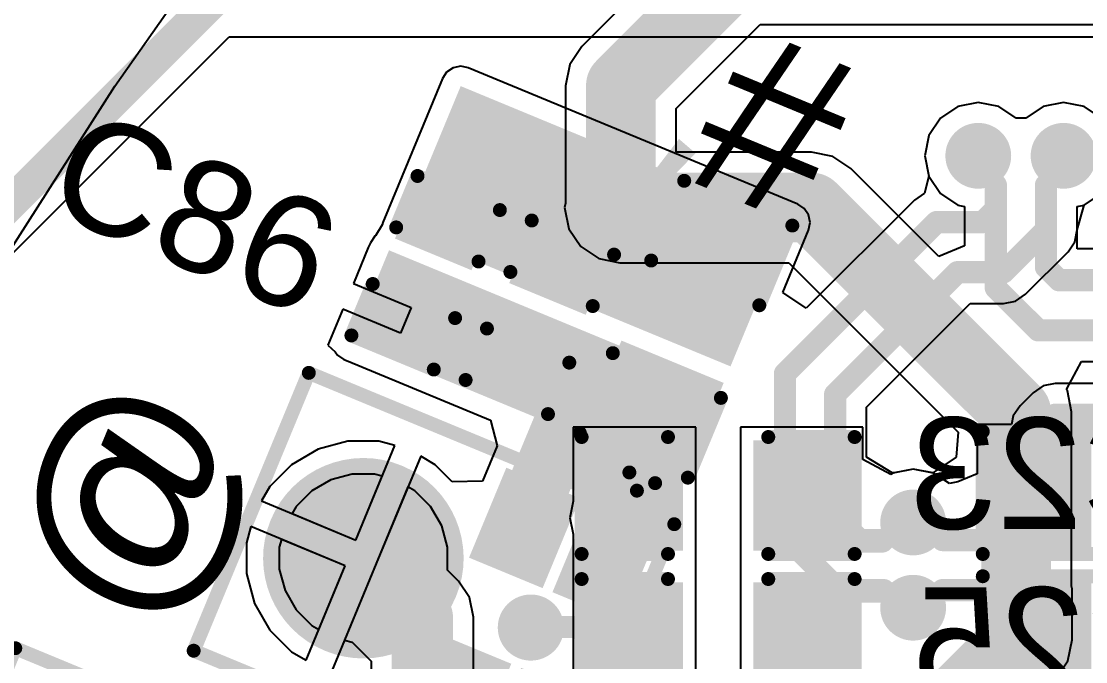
# Model space of a CAD drawing. Header units: millimetres. Extents: x -0.71 to 2.98, y -0.65 to 2.9.
# Drawn here: x -0.2222 to 0.1599, y 1.8493 to 2.0793 of the extents above; entities that cross this region are included whole.
import ezdxf

# ---------------------------------------------------------------- set-up
doc = ezdxf.new("R2010")
doc.units = ezdxf.units.MM
doc.header["$MEASUREMENT"] = 0
for name, color, linetype in [('BottomLayer', 5, 'Continuous'), ('BottomOverlay', 54, 'Continuous'), ('BottomPaste', 16, 'Continuous'), ('BottomSolder', 6, 'Continuous'), ('Mechanical2', 216, 'Continuous'), ('PadHoleLayer', 156, 'Continuous'), ('TopLayer', 1, 'Continuous'), ('TopOverlay', 2, 'Continuous'), ('TopPaste', 8, 'Continuous'), ('TopSolder', 216, 'Continuous'), ('ViaHoleLayer', 16, 'Continuous')]:
    doc.layers.add(name, color=color, linetype=linetype)
doc.styles.add('Arial', font='', dxfattribs={"height": 0.2})
doc.styles.get('Arial').set_extended_font_data('Arial')

# ---------------------------------------------------------------- blocks, each defined once
blk = doc.blocks.new('SPH8878LR5H_1_12')
at = {"layer": 'BottomSolder'}
h = blk.add_hatch(color=6, dxfattribs=at)
edge = h.paths.add_edge_path()
edge.add_arc((0, -0.04043), 0.004, 0, 360)
at = {"layer": 'PadHoleLayer'}
h = blk.add_hatch(color=156, dxfattribs=at)
edge = h.paths.add_edge_path()
edge.add_arc((0, -0.04043), 0.02018, 0, 360)
at = {"layer": 'TopLayer'}
for points in [[(-0.04567, 0.04992), (-0.0187, 0.04992), (-0.0187, 0.03095), (-0.04567, 0.03095)], [(0.0187, 0.04992), (0.04567, 0.04992), (0.04567, 0.03095), (0.0187, 0.03095)], [(-0.04567, 0.01913), (-0.0187, 0.01913), (-0.0187, -0.00146), (-0.04567, -0.00146)], [(0.0187, 0.01913), (0.04567, 0.01913), (0.04567, -0.00146), (0.0187, -0.00146)]]:
    blk.add_hatch(color=1, dxfattribs=at).paths.add_polyline_path(points)
h = blk.add_hatch(color=1, dxfattribs=at)
edge = h.paths.add_edge_path()
edge.add_arc((0, 0.02464), 0.00787, 0, 360)
h = blk.add_hatch(color=1, dxfattribs=at)
edge = h.paths.add_edge_path()
edge.add_arc((0, -0.04043), 0.03199, 0, 360)
at = {"layer": 'TopPaste'}
for points in [[(-0.04567, 0.04992), (-0.0187, 0.04992), (-0.0187, 0.03095), (-0.04567, 0.03095)], [(0.0187, 0.04992), (0.04567, 0.04992), (0.04567, 0.03095), (0.0187, 0.03095)], [(-0.04567, 0.01913), (-0.0187, 0.01913), (-0.0187, -0.00146), (-0.04567, -0.00146)], [(0.0187, 0.01913), (0.04567, 0.01913), (0.04567, -0.00146), (0.0187, -0.00146)]]:
    blk.add_hatch(color=8, dxfattribs=at).paths.add_polyline_path(points)
h = blk.add_hatch(color=8, dxfattribs=at)
edge = h.paths.add_edge_path()
edge.add_arc((0, 0.02464), 0.00787, 0, 360)
at = {"layer": 'TopSolder'}
for points in [[(-0.04967, 0.05392), (-0.0147, 0.05392), (-0.0147, 0.02695), (-0.04967, 0.02695)], [(0.0147, 0.05392), (0.04967, 0.05392), (0.04967, 0.02695), (0.0147, 0.02695)], [(-0.04967, 0.02313), (-0.0147, 0.02313), (-0.0147, -0.00546), (-0.04967, -0.00546)], [(0.0147, 0.02313), (0.04967, 0.02313), (0.04967, -0.00546), (0.0147, -0.00546)]]:
    blk.add_hatch(color=216, dxfattribs=at).paths.add_polyline_path(points)
h = blk.add_hatch(color=216, dxfattribs=at)
edge = h.paths.add_edge_path()
edge.add_arc((0, 0.02464), 0.01187, 0, 360)
h = blk.add_hatch(color=216, dxfattribs=at)
edge = h.paths.add_edge_path()
edge.add_arc((0, -0.04043), 0.03599, 0, 360)
at = {"layer": 'TopOverlay', "const_width": 0.005}
for points in [[(-0.054, -0.084), (-0.054, 0.058)], [(0.054, 0.058), (-0.054, 0.058)], [(0.054, -0.084), (0.054, 0.058)], [(-0.06, 0.041), (-0.065, 0.046)], [(-0.065, 0.036), (-0.065, 0.046)], [(-0.065, 0.036), (-0.06, 0.041)], [(0.054, -0.084), (-0.054, -0.084)]]:
    blk.add_lwpolyline(points, dxfattribs=at)
at = {"layer": 'TopOverlay', "const_width": 0.0025}
for points in [[(-0.05525, 0.058, 1), (-0.05275, 0.058, 1)], [(-0.05525, 0.058, 1), (-0.05275, 0.058, 1)], [(0.05275, 0.058, 1), (0.05525, 0.058, 1)], [(0.05275, 0.058, 1), (0.05525, 0.058, 1)], [(-0.06625, 0.046, 1), (-0.06375, 0.046, 1)], [(-0.06625, 0.046, 1), (-0.06375, 0.046, 1)], [(-0.06125, 0.041, 1), (-0.05875, 0.041, 1)], [(-0.06125, 0.041, 1), (-0.05875, 0.041, 1)], [(-0.06625, 0.036, 1), (-0.06375, 0.036, 1)], [(-0.06625, 0.036, 1), (-0.06375, 0.036, 1)], [(-0.05525, -0.084, 1), (-0.05275, -0.084, 1)], [(-0.05525, -0.084, 1), (-0.05275, -0.084, 1)], [(0.05275, -0.084, 1), (0.05525, -0.084, 1)], [(0.05275, -0.084, 1), (0.05525, -0.084, 1)]]:
    blk.add_lwpolyline(points, format="xyb", close=True, dxfattribs=at)
blk = doc.blocks.new('SOLDER_BRIDGE_88')
at = {"layer": 'TopLayer'}
for points in [[(-0.045, -0.0175), (-0.045, 0.0175), (-0.015, 0.0175), (-0.015, -0.0175)], [(0.015, -0.0175), (0.015, 0.0175), (0.045, 0.0175), (0.045, -0.0175)]]:
    blk.add_hatch(color=1, dxfattribs=at).paths.add_polyline_path(points)
at = {"layer": 'TopPaste'}
for points in [[(-0.045, -0.0175), (-0.045, 0.0175), (-0.015, 0.0175), (-0.015, -0.0175)], [(0.015, -0.0175), (0.015, 0.0175), (0.045, 0.0175), (0.045, -0.0175)]]:
    blk.add_hatch(color=8, dxfattribs=at).paths.add_polyline_path(points)
at = {"layer": 'TopSolder'}
for points in [[(-0.049, -0.0215), (-0.049, 0.0215), (-0.011, 0.0215), (-0.011, -0.0215)], [(0.011, -0.0215), (0.011, 0.0215), (0.049, 0.0215), (0.049, -0.0215)]]:
    blk.add_hatch(color=216, dxfattribs=at).paths.add_polyline_path(points)
at = {"layer": 'TopOverlay', "const_width": 0.005}
for points in [[(-0.05, -0.022), (-0.05, 0.022)], [(-0.05, 0.022), (0.05, 0.022)], [(0.05, -0.022), (0.05, 0.022)], [(-0.05, -0.022), (0.05, -0.022)]]:
    blk.add_lwpolyline(points, dxfattribs=at)
at = {"layer": 'TopOverlay', "const_width": 0.0025}
for points in [[(-0.05125, 0.022, 1), (-0.04875, 0.022, 1)], [(-0.05125, 0.022, 1), (-0.04875, 0.022, 1)], [(0.04875, 0.022, 1), (0.05125, 0.022, 1)], [(0.04875, 0.022, 1), (0.05125, 0.022, 1)], [(-0.05125, -0.022, 1), (-0.04875, -0.022, 1)], [(-0.05125, -0.022, 1), (-0.04875, -0.022, 1)], [(0.04875, -0.022, 1), (0.05125, -0.022, 1)], [(0.04875, -0.022, 1), (0.05125, -0.022, 1)]]:
    blk.add_lwpolyline(points, format="xyb", close=True, dxfattribs=at)
blk = doc.blocks.new('SOLDER_BRIDGE_89')
at = {"layer": 'TopLayer'}
for points in [[(-0.045, -0.0175), (-0.045, 0.0175), (-0.015, 0.0175), (-0.015, -0.0175)], [(0.015, -0.0175), (0.015, 0.0175), (0.045, 0.0175), (0.045, -0.0175)]]:
    blk.add_hatch(color=1, dxfattribs=at).paths.add_polyline_path(points)
at = {"layer": 'TopPaste'}
for points in [[(-0.045, -0.0175), (-0.045, 0.0175), (-0.015, 0.0175), (-0.015, -0.0175)], [(0.015, -0.0175), (0.015, 0.0175), (0.045, 0.0175), (0.045, -0.0175)]]:
    blk.add_hatch(color=8, dxfattribs=at).paths.add_polyline_path(points)
at = {"layer": 'TopSolder'}
for points in [[(-0.049, -0.0215), (-0.049, 0.0215), (-0.011, 0.0215), (-0.011, -0.0215)], [(0.011, -0.0215), (0.011, 0.0215), (0.049, 0.0215), (0.049, -0.0215)]]:
    blk.add_hatch(color=216, dxfattribs=at).paths.add_polyline_path(points)
at = {"layer": 'TopOverlay', "const_width": 0.005}
for points in [[(-0.05, -0.022), (-0.05, 0.022)], [(-0.05, 0.022), (0.05, 0.022)], [(0.05, -0.022), (0.05, 0.022)], [(-0.05, -0.022), (0.05, -0.022)]]:
    blk.add_lwpolyline(points, dxfattribs=at)
at = {"layer": 'TopOverlay', "const_width": 0.0025}
for points in [[(-0.05125, 0.022, 1), (-0.04875, 0.022, 1)], [(-0.05125, 0.022, 1), (-0.04875, 0.022, 1)], [(0.04875, 0.022, 1), (0.05125, 0.022, 1)], [(0.04875, 0.022, 1), (0.05125, 0.022, 1)], [(-0.05125, -0.022, 1), (-0.04875, -0.022, 1)], [(-0.05125, -0.022, 1), (-0.04875, -0.022, 1)], [(0.04875, -0.022, 1), (0.05125, -0.022, 1)], [(0.04875, -0.022, 1), (0.05125, -0.022, 1)]]:
    blk.add_lwpolyline(points, format="xyb", close=True, dxfattribs=at)
blk = doc.blocks.new('C___0402_165')
at = {"layer": 'TopLayer'}
for points in [[(-0.0275, -0.0125), (-0.0275, 0.0125), (-0.0095, 0.0125), (-0.0095, -0.0125)], [(0.0095, -0.0125), (0.0095, 0.0125), (0.0275, 0.0125), (0.0275, -0.0125)]]:
    blk.add_hatch(color=1, dxfattribs=at).paths.add_polyline_path(points)
at = {"layer": 'TopPaste'}
for points in [[(-0.0275, -0.0125), (-0.0275, 0.0125), (-0.0095, 0.0125), (-0.0095, -0.0125)], [(0.0095, -0.0125), (0.0095, 0.0125), (0.0275, 0.0125), (0.0275, -0.0125)]]:
    blk.add_hatch(color=8, dxfattribs=at).paths.add_polyline_path(points)
at = {"layer": 'TopSolder'}
for points in [[(-0.02986, -0.01486), (-0.02986, 0.01486), (-0.00714, 0.01486), (-0.00714, -0.01486)], [(0.00714, -0.01486), (0.00714, 0.01486), (0.02986, 0.01486), (0.02986, -0.01486)]]:
    blk.add_hatch(color=216, dxfattribs=at).paths.add_polyline_path(points)
at = {"layer": 'TopOverlay', "const_width": 0.005}
for points in [[(-0.031, -0.016), (-0.031, 0.016)], [(-0.011, 0.016), (-0.031, 0.016)], [(0.031, 0.016), (0.011, 0.016)], [(0.031, -0.016), (0.031, 0.016)], [(-0.011, -0.016), (-0.031, -0.016)], [(0.031, -0.016), (0.011, -0.016)]]:
    blk.add_lwpolyline(points, dxfattribs=at)
at = {"layer": 'TopOverlay', "const_width": 0.0025}
for points in [[(-0.03225, 0.016, 1), (-0.02975, 0.016, 1)], [(-0.03225, 0.016, 1), (-0.02975, 0.016, 1)], [(-0.01225, 0.016, 1), (-0.00975, 0.016, 1)], [(0.00975, 0.016, 1), (0.01225, 0.016, 1)], [(0.02975, 0.016, 1), (0.03225, 0.016, 1)], [(0.02975, 0.016, 1), (0.03225, 0.016, 1)], [(-0.03225, -0.016, 1), (-0.02975, -0.016, 1)], [(-0.03225, -0.016, 1), (-0.02975, -0.016, 1)], [(-0.01225, -0.016, 1), (-0.00975, -0.016, 1)], [(0.00975, -0.016, 1), (0.01225, -0.016, 1)], [(0.02975, -0.016, 1), (0.03225, -0.016, 1)], [(0.02975, -0.016, 1), (0.03225, -0.016, 1)]]:
    blk.add_lwpolyline(points, format="xyb", close=True, dxfattribs=at)
blk = doc.blocks.new('CAP_0402_166')
at = {"layer": 'TopLayer'}
for points in [[(-0.0275, -0.0125), (-0.0275, 0.0125), (-0.0095, 0.0125), (-0.0095, -0.0125)], [(0.0095, -0.0125), (0.0095, 0.0125), (0.0275, 0.0125), (0.0275, -0.0125)]]:
    blk.add_hatch(color=1, dxfattribs=at).paths.add_polyline_path(points)
at = {"layer": 'TopPaste'}
for points in [[(-0.0275, -0.0125), (-0.0275, 0.0125), (-0.0095, 0.0125), (-0.0095, -0.0125)], [(0.0095, -0.0125), (0.0095, 0.0125), (0.0275, 0.0125), (0.0275, -0.0125)]]:
    blk.add_hatch(color=8, dxfattribs=at).paths.add_polyline_path(points)
at = {"layer": 'TopSolder'}
for points in [[(-0.02986, -0.01486), (-0.02986, 0.01486), (-0.00714, 0.01486), (-0.00714, -0.01486)], [(0.00714, -0.01486), (0.00714, 0.01486), (0.02986, 0.01486), (0.02986, -0.01486)]]:
    blk.add_hatch(color=216, dxfattribs=at).paths.add_polyline_path(points)
at = {"layer": 'TopOverlay', "const_width": 0.005}
for points in [[(-0.031, -0.016), (-0.031, 0.016)], [(-0.011, 0.016), (-0.031, 0.016)], [(0.031, 0.016), (0.011, 0.016)], [(0.031, -0.016), (0.031, 0.016)], [(-0.011, -0.016), (-0.031, -0.016)], [(0.031, -0.016), (0.011, -0.016)]]:
    blk.add_lwpolyline(points, dxfattribs=at)
at = {"layer": 'TopOverlay', "const_width": 0.0025}
for points in [[(-0.03225, 0.016, 1), (-0.02975, 0.016, 1)], [(-0.03225, 0.016, 1), (-0.02975, 0.016, 1)], [(-0.01225, 0.016, 1), (-0.00975, 0.016, 1)], [(0.00975, 0.016, 1), (0.01225, 0.016, 1)], [(0.02975, 0.016, 1), (0.03225, 0.016, 1)], [(0.02975, 0.016, 1), (0.03225, 0.016, 1)], [(-0.03225, -0.016, 1), (-0.02975, -0.016, 1)], [(-0.03225, -0.016, 1), (-0.02975, -0.016, 1)], [(-0.01225, -0.016, 1), (-0.00975, -0.016, 1)], [(0.00975, -0.016, 1), (0.01225, -0.016, 1)], [(0.02975, -0.016, 1), (0.03225, -0.016, 1)], [(0.02975, -0.016, 1), (0.03225, -0.016, 1)]]:
    blk.add_lwpolyline(points, format="xyb", close=True, dxfattribs=at)
blk = doc.blocks.new('CAP_0603_167')
at = {"layer": 'TopLayer'}
for points in [[(-0.015, 0.0175), (-0.015, -0.0175), (-0.045, -0.0175), (-0.045, 0.0175)], [(0.045, 0.0175), (0.045, -0.0175), (0.015, -0.0175), (0.015, 0.0175)]]:
    blk.add_hatch(color=1, dxfattribs=at).paths.add_polyline_path(points)
at = {"layer": 'TopPaste'}
for points in [[(-0.015, 0.0175), (-0.015, -0.0175), (-0.045, -0.0175), (-0.045, 0.0175)], [(0.045, 0.0175), (0.045, -0.0175), (0.015, -0.0175), (0.015, 0.0175)]]:
    blk.add_hatch(color=8, dxfattribs=at).paths.add_polyline_path(points)
at = {"layer": 'TopSolder'}
for points in [[(-0.01264, 0.01986), (-0.01264, -0.01986), (-0.04736, -0.01986), (-0.04736, 0.01986)], [(0.04736, 0.01986), (0.04736, -0.01986), (0.01264, -0.01986), (0.01264, 0.01986)]]:
    blk.add_hatch(color=216, dxfattribs=at).paths.add_polyline_path(points)
at = {"layer": 'TopOverlay', "const_width": 0.005}
for points in [[(-0.018, 0.021), (-0.049, 0.021)], [(-0.049, -0.021), (-0.049, 0.021)], [(0.049, 0.021), (0.018, 0.021)], [(0.049, -0.021), (0.049, 0.021)], [(-0.018, -0.021), (-0.049, -0.021)], [(0.049, -0.021), (0.018, -0.021)]]:
    blk.add_lwpolyline(points, dxfattribs=at)
at = {"layer": 'TopOverlay', "const_width": 0.0025}
for points in [[(-0.05025, 0.021, 1), (-0.04775, 0.021, 1)], [(-0.05025, 0.021, 1), (-0.04775, 0.021, 1)], [(-0.01925, 0.021, 1), (-0.01675, 0.021, 1)], [(0.01675, 0.021, 1), (0.01925, 0.021, 1)], [(0.04775, 0.021, 1), (0.05025, 0.021, 1)], [(0.04775, 0.021, 1), (0.05025, 0.021, 1)], [(-0.05025, -0.021, 1), (-0.04775, -0.021, 1)], [(-0.05025, -0.021, 1), (-0.04775, -0.021, 1)], [(-0.01925, -0.021, 1), (-0.01675, -0.021, 1)], [(0.01675, -0.021, 1), (0.01925, -0.021, 1)], [(0.04775, -0.021, 1), (0.05025, -0.021, 1)], [(0.04775, -0.021, 1), (0.05025, -0.021, 1)]]:
    blk.add_lwpolyline(points, format="xyb", close=True, dxfattribs=at)
blk = doc.blocks.new('CAP_0603_B_180')
at = {"layer": 'BottomLayer'}
for points in [[(-0.045, -0.0175), (-0.045, 0.0175), (-0.015, 0.0175), (-0.015, -0.0175)], [(0.015, -0.0175), (0.015, 0.0175), (0.045, 0.0175), (0.045, -0.0175)]]:
    blk.add_hatch(color=5, dxfattribs=at).paths.add_polyline_path(points)
at = {"layer": 'BottomPaste'}
for points in [[(-0.045, -0.0175), (-0.045, 0.0175), (-0.015, 0.0175), (-0.015, -0.0175)], [(0.015, -0.0175), (0.015, 0.0175), (0.045, 0.0175), (0.045, -0.0175)]]:
    blk.add_hatch(color=16, dxfattribs=at).paths.add_polyline_path(points)
at = {"layer": 'BottomSolder'}
for points in [[(-0.04736, -0.01986), (-0.04736, 0.01986), (-0.01264, 0.01986), (-0.01264, -0.01986)], [(0.01264, -0.01986), (0.01264, 0.01986), (0.04736, 0.01986), (0.04736, -0.01986)]]:
    blk.add_hatch(color=6, dxfattribs=at).paths.add_polyline_path(points)
at = {"layer": 'BottomOverlay', "const_width": 0.005}
for points in [[(-0.049, 0.021), (-0.049, -0.021)], [(-0.018, 0.021), (-0.049, 0.021)], [(0.049, 0.021), (0.018, 0.021)], [(0.049, 0.021), (0.049, -0.021)], [(-0.018, -0.021), (-0.049, -0.021)], [(0.049, -0.021), (0.018, -0.021)]]:
    blk.add_lwpolyline(points, dxfattribs=at)
at = {"layer": 'BottomOverlay', "const_width": 0.0025}
for points in [[(-0.05025, 0.021, 1), (-0.04775, 0.021, 1)], [(-0.05025, 0.021, 1), (-0.04775, 0.021, 1)], [(-0.01925, 0.021, 1), (-0.01675, 0.021, 1)], [(0.01675, 0.021, 1), (0.01925, 0.021, 1)], [(0.04775, 0.021, 1), (0.05025, 0.021, 1)], [(0.04775, 0.021, 1), (0.05025, 0.021, 1)], [(-0.05025, -0.021, 1), (-0.04775, -0.021, 1)], [(-0.05025, -0.021, 1), (-0.04775, -0.021, 1)], [(-0.01925, -0.021, 1), (-0.01675, -0.021, 1)], [(0.01675, -0.021, 1), (0.01925, -0.021, 1)], [(0.04775, -0.021, 1), (0.05025, -0.021, 1)], [(0.04775, -0.021, 1), (0.05025, -0.021, 1)]]:
    blk.add_lwpolyline(points, format="xyb", close=True, dxfattribs=at)
blk = doc.blocks.new('CAP_0603_B_182')
at = {"layer": 'BottomLayer'}
for points in [[(-0.045, -0.0175), (-0.045, 0.0175), (-0.015, 0.0175), (-0.015, -0.0175)], [(0.015, -0.0175), (0.015, 0.0175), (0.045, 0.0175), (0.045, -0.0175)]]:
    blk.add_hatch(color=5, dxfattribs=at).paths.add_polyline_path(points)
at = {"layer": 'BottomPaste'}
for points in [[(-0.045, -0.0175), (-0.045, 0.0175), (-0.015, 0.0175), (-0.015, -0.0175)], [(0.015, -0.0175), (0.015, 0.0175), (0.045, 0.0175), (0.045, -0.0175)]]:
    blk.add_hatch(color=16, dxfattribs=at).paths.add_polyline_path(points)
at = {"layer": 'BottomSolder'}
for points in [[(-0.04736, -0.01986), (-0.04736, 0.01986), (-0.01264, 0.01986), (-0.01264, -0.01986)], [(0.01264, -0.01986), (0.01264, 0.01986), (0.04736, 0.01986), (0.04736, -0.01986)]]:
    blk.add_hatch(color=6, dxfattribs=at).paths.add_polyline_path(points)
at = {"layer": 'BottomOverlay', "const_width": 0.005}
for points in [[(-0.049, 0.021), (-0.049, -0.021)], [(-0.018, 0.021), (-0.049, 0.021)], [(0.049, 0.021), (0.018, 0.021)], [(0.049, 0.021), (0.049, -0.021)], [(-0.018, -0.021), (-0.049, -0.021)], [(0.049, -0.021), (0.018, -0.021)]]:
    blk.add_lwpolyline(points, dxfattribs=at)
at = {"layer": 'BottomOverlay', "const_width": 0.0025}
for points in [[(-0.05025, 0.021, 1), (-0.04775, 0.021, 1)], [(-0.05025, 0.021, 1), (-0.04775, 0.021, 1)], [(-0.01925, 0.021, 1), (-0.01675, 0.021, 1)], [(0.01675, 0.021, 1), (0.01925, 0.021, 1)], [(0.04775, 0.021, 1), (0.05025, 0.021, 1)], [(0.04775, 0.021, 1), (0.05025, 0.021, 1)], [(-0.05025, -0.021, 1), (-0.04775, -0.021, 1)], [(-0.05025, -0.021, 1), (-0.04775, -0.021, 1)], [(-0.01925, -0.021, 1), (-0.01675, -0.021, 1)], [(0.01675, -0.021, 1), (0.01925, -0.021, 1)], [(0.04775, -0.021, 1), (0.05025, -0.021, 1)], [(0.04775, -0.021, 1), (0.05025, -0.021, 1)]]:
    blk.add_lwpolyline(points, format="xyb", close=True, dxfattribs=at)
blk = doc.blocks.new('SPM0687LR5H_1_189')
at = {"layer": 'BottomSolder'}
h = blk.add_hatch(color=6, dxfattribs=at)
edge = h.paths.add_edge_path()
edge.add_arc((0, -0.03594), 0.004, 0, 360)
at = {"layer": 'PadHoleLayer'}
h = blk.add_hatch(color=156, dxfattribs=at)
edge = h.paths.add_edge_path()
edge.add_arc((0, -0.03594), 0.02018, 0, 360)
at = {"layer": 'TopLayer'}
h = blk.add_hatch(color=1, dxfattribs=at)
edge = h.paths.add_edge_path()
edge.add_arc((-0.0474, 0.06705), 0.01772, 0, 360)
h = blk.add_hatch(color=1, dxfattribs=at)
edge = h.paths.add_edge_path()
edge.add_arc((0, 0.06705), 0.01772, 0, 360)
h = blk.add_hatch(color=1, dxfattribs=at)
edge = h.paths.add_edge_path()
edge.add_arc((0.0474, 0.06705), 0.01772, 0, 360)
h = blk.add_hatch(color=1, dxfattribs=at)
edge = h.paths.add_edge_path()
edge.add_arc((0, -0.03594), 0.03299, 0, 360)
h = blk.add_hatch(color=1, dxfattribs=at)
edge = h.paths.add_edge_path()
edge.add_arc((-0.0474, -0.06705), 0.01772, 0, 360)
h = blk.add_hatch(color=1, dxfattribs=at)
edge = h.paths.add_edge_path()
edge.add_arc((0.0474, -0.06705), 0.01772, 0, 360)
at = {"layer": 'TopPaste'}
h = blk.add_hatch(color=8, dxfattribs=at)
edge = h.paths.add_edge_path()
edge.add_arc((-0.0474, 0.06705), 0.01772, 0, 360)
h = blk.add_hatch(color=8, dxfattribs=at)
edge = h.paths.add_edge_path()
edge.add_arc((0, 0.06705), 0.01772, 0, 360)
h = blk.add_hatch(color=8, dxfattribs=at)
edge = h.paths.add_edge_path()
edge.add_arc((0.0474, 0.06705), 0.01772, 0, 360)
h = blk.add_hatch(color=8, dxfattribs=at)
edge = h.paths.add_edge_path()
edge.add_arc((-0.0474, -0.06705), 0.01772, 0, 360)
h = blk.add_hatch(color=8, dxfattribs=at)
edge = h.paths.add_edge_path()
edge.add_arc((0.0474, -0.06705), 0.01772, 0, 360)
at = {"layer": 'TopSolder'}
h = blk.add_hatch(color=216, dxfattribs=at)
edge = h.paths.add_edge_path()
edge.add_arc((-0.0474, 0.06705), 0.02172, 0, 360)
h = blk.add_hatch(color=216, dxfattribs=at)
edge = h.paths.add_edge_path()
edge.add_arc((0, 0.06705), 0.02172, 0, 360)
h = blk.add_hatch(color=216, dxfattribs=at)
edge = h.paths.add_edge_path()
edge.add_arc((0.0474, 0.06705), 0.02172, 0, 360)
h = blk.add_hatch(color=216, dxfattribs=at)
edge = h.paths.add_edge_path()
edge.add_arc((0, -0.03594), 0.03699, 0, 360)
h = blk.add_hatch(color=216, dxfattribs=at)
edge = h.paths.add_edge_path()
edge.add_arc((-0.0474, -0.06705), 0.02172, 0, 360)
h = blk.add_hatch(color=216, dxfattribs=at)
edge = h.paths.add_edge_path()
edge.add_arc((0.0474, -0.06705), 0.02172, 0, 360)
at = {"layer": 'TopOverlay', "const_width": 0.005}
for points in [[(0.07402, 0.09591), (-0.07402, 0.09591)], [(-0.07402, -0.10591), (-0.07402, 0.09591)], [(0.07402, -0.10591), (0.07402, 0.09591)], [(-0.08, 0.07), (-0.085, 0.075)], [(-0.085, 0.065), (-0.085, 0.075)], [(-0.085, 0.065), (-0.08, 0.07)], [(0.07402, -0.10591), (-0.07402, -0.10591)]]:
    blk.add_lwpolyline(points, dxfattribs=at)
at = {"layer": 'TopOverlay', "const_width": 0.0025}
for points in [[(-0.07527, 0.09591, 1), (-0.07277, 0.09591, 1)], [(-0.07527, 0.09591, 1), (-0.07277, 0.09591, 1)], [(0.07277, 0.09591, 1), (0.07527, 0.09591, 1)], [(0.07277, 0.09591, 1), (0.07527, 0.09591, 1)], [(-0.08625, 0.075, 1), (-0.08375, 0.075, 1)], [(-0.08625, 0.075, 1), (-0.08375, 0.075, 1)], [(-0.08125, 0.07, 1), (-0.07875, 0.07, 1)], [(-0.08125, 0.07, 1), (-0.07875, 0.07, 1)], [(-0.08625, 0.065, 1), (-0.08375, 0.065, 1)], [(-0.08625, 0.065, 1), (-0.08375, 0.065, 1)], [(-0.07527, -0.10591, 1), (-0.07277, -0.10591, 1)], [(-0.07527, -0.10591, 1), (-0.07277, -0.10591, 1)], [(0.07277, -0.10591, 1), (0.07527, -0.10591, 1)], [(0.07277, -0.10591, 1), (0.07527, -0.10591, 1)]]:
    blk.add_lwpolyline(points, format="xyb", close=True, dxfattribs=at)

msp = doc.modelspace()

# ---------------------------------------------------------------- hatches: boundary and pattern name
at = {"layer": 'BottomLayer'}
h = msp.add_hatch(color=5, dxfattribs=at)
edge = h.paths.add_edge_path()
edge.add_arc((0.12138, 2.031), 0.01181, 0, 360)
h = msp.add_hatch(color=5, dxfattribs=at)
edge = h.paths.add_edge_path()
edge.add_arc((0.152, 2.031), 0.01181, 0, 360)
h = msp.add_hatch(color=5, dxfattribs=at)
edge = h.paths.add_edge_path()
edge.add_arc((-0.00723, 2.01243), 0.01181, 0, 360)
h = msp.add_hatch(color=5, dxfattribs=at)
edge = h.paths.add_edge_path()
edge.add_arc((-0.006, 1.901), 0.01181, 0, 360)
h = msp.add_hatch(color=5, dxfattribs=at)
edge = h.paths.add_edge_path()
edge.add_arc((0.098, 1.89931), 0.01181, 0, 360)
h = msp.add_hatch(color=5, dxfattribs=at)
edge = h.paths.add_edge_path()
edge.add_arc((0.098, 1.86869), 0.01181, 0, 360)
at = {"layer": 'BottomSolder'}
h = msp.add_hatch(color=6, dxfattribs=at)
edge = h.paths.add_edge_path()
edge.add_arc((0.12138, 2.031), 0.00791, 0, 360)
h = msp.add_hatch(color=6, dxfattribs=at)
edge = h.paths.add_edge_path()
edge.add_arc((0.152, 2.031), 0.00791, 0, 360)
h = msp.add_hatch(color=6, dxfattribs=at)
edge = h.paths.add_edge_path()
edge.add_arc((-0.00723, 2.01243), 0.00791, 0, 360)
h = msp.add_hatch(color=6, dxfattribs=at)
edge = h.paths.add_edge_path()
edge.add_arc((-0.006, 1.901), 0.00791, 0, 360)
h = msp.add_hatch(color=6, dxfattribs=at)
edge = h.paths.add_edge_path()
edge.add_arc((0.098, 1.89931), 0.00791, 0, 360)
h = msp.add_hatch(color=6, dxfattribs=at)
edge = h.paths.add_edge_path()
edge.add_arc((0.098, 1.86869), 0.00791, 0, 360)
at = {"layer": 'TopLayer'}
for points in [[(-0.08582, 2.00435), (0.03244, 1.95537), (0.05385, 2.00705), (-0.06441, 2.05603)], [(-0.10365, 1.96448), (0.01573, 1.91503), (0.02923, 1.94762), (-0.09015, 1.99707)], [(-0.01206, 1.91774), (-0.02887, 1.87716), (-0.0073, 1.86822), (0.00951, 1.90881)]]:
    msp.add_hatch(color=1, dxfattribs=at).paths.add_polyline_path(points)
h = msp.add_hatch(color=1, dxfattribs=at)
edge = h.paths.add_edge_path()
edge.add_arc((0.12138, 2.031), 0.01181, 0, 360)
h = msp.add_hatch(color=1, dxfattribs=at)
edge = h.paths.add_edge_path()
edge.add_arc((0.152, 2.031), 0.01181, 0, 360)
h = msp.add_hatch(color=1, dxfattribs=at)
edge = h.paths.add_edge_path()
edge.add_arc((-0.00723, 2.01243), 0.01181, 0, 360)
h = msp.add_hatch(color=1, dxfattribs=at)
edge = h.paths.add_edge_path()
edge.add_arc((-0.006, 1.901), 0.01181, 0, 360)
h = msp.add_hatch(color=1, dxfattribs=at)
edge = h.paths.add_edge_path()
edge.add_arc((0.098, 1.89931), 0.01181, 0, 360)
h = msp.add_hatch(color=1, dxfattribs=at)
edge = h.paths.add_edge_path()
edge.add_arc((0.098, 1.86869), 0.01181, 0, 360)
at = {"layer": 'TopSolder'}
h = msp.add_hatch(color=216, dxfattribs=at)
edge = h.paths.add_edge_path()
edge.add_arc((0.12138, 2.031), 0.00791, 0, 360)
h = msp.add_hatch(color=216, dxfattribs=at)
edge = h.paths.add_edge_path()
edge.add_arc((0.152, 2.031), 0.00791, 0, 360)
h = msp.add_hatch(color=216, dxfattribs=at)
edge = h.paths.add_edge_path()
edge.add_arc((-0.00723, 2.01243), 0.00791, 0, 360)
h = msp.add_hatch(color=216, dxfattribs=at)
edge = h.paths.add_edge_path()
edge.add_arc((-0.006, 1.901), 0.00791, 0, 360)
h = msp.add_hatch(color=216, dxfattribs=at)
edge = h.paths.add_edge_path()
edge.add_arc((0.098, 1.89931), 0.00791, 0, 360)
h = msp.add_hatch(color=216, dxfattribs=at)
edge = h.paths.add_edge_path()
edge.add_arc((0.098, 1.86869), 0.00791, 0, 360)
at = {"layer": 'ViaHoleLayer'}
h = msp.add_hatch(color=16, dxfattribs=at)
edge = h.paths.add_edge_path()
edge.add_arc((0.12138, 2.031), 0.00591, 0, 360)
h = msp.add_hatch(color=16, dxfattribs=at)
edge = h.paths.add_edge_path()
edge.add_arc((0.152, 2.031), 0.00591, 0, 360)
h = msp.add_hatch(color=16, dxfattribs=at)
edge = h.paths.add_edge_path()
edge.add_arc((-0.00723, 2.01243), 0.00591, 0, 360)
h = msp.add_hatch(color=16, dxfattribs=at)
edge = h.paths.add_edge_path()
edge.add_arc((-0.006, 1.901), 0.00591, 0, 360)
h = msp.add_hatch(color=16, dxfattribs=at)
edge = h.paths.add_edge_path()
edge.add_arc((0.098, 1.89931), 0.00591, 0, 360)
h = msp.add_hatch(color=16, dxfattribs=at)
edge = h.paths.add_edge_path()
edge.add_arc((0.098, 1.86869), 0.00591, 0, 360)

# ---------------------------------------------------------------- linework, layer by layer
at = {"layer": 'BottomLayer'}
for p, q in [((-0.18857, 2.056), (-0.14673, 2.11576)), ((0.02083, 2.11206), (-0.02098, 2.07025)), ((0.01296, 2.04795), (0.04312, 2.07812)), ((0.04312, 2.07812), (0.2, 2.07812)), ((-0.02098, 2.07025), (-0.02529, 2.0638)), ((-0.02529, 2.0638), (-0.02681, 2.05619)), ((-0.22776, 1.99448), (-0.18857, 2.056)), ((-0.02681, 2.05619), (-0.02681, 2.01399)), ((0.11404, 2.04872), (0.10782, 2.04456)), ((0.12138, 2.05018), (0.11404, 2.04872)), ((0.12872, 2.04872), (0.12138, 2.05018)), ((0.13494, 2.04456), (0.12872, 2.04872)), ((0.14466, 2.04872), (0.13844, 2.04456)), ((0.152, 2.05018), (0.14466, 2.04872)), ((0.15934, 2.04872), (0.152, 2.05018)), ((0.16556, 2.04456), (0.15934, 2.04872)), ((0.01296, 2.03231), (0.01296, 2.04795)), ((0.10782, 2.04456), (0.10366, 2.03834)), ((0.13844, 2.04456), (0.13494, 2.04456)), ((0.10366, 2.03834), (0.1022, 2.031)), ((0.06157, 2.03231), (0.01296, 2.03231)), ((0.06918, 2.0308), (0.06157, 2.03231)), ((0.07563, 2.02649), (0.06918, 2.0308)), ((0.1022, 2.031), (0.10366, 2.02366)), ((0.10723, 1.99488), (0.07563, 2.02649)), ((0.10366, 2.02366), (0.10782, 2.01744)), ((-0.02681, 2.01399), (-0.02712, 2.01243)), ((0.10782, 2.01744), (0.11404, 2.01328)), ((0.15934, 2.01328), (0.16556, 2.01744)), ((-0.02712, 2.01243), (-0.0256, 2.00482)), ((0.11404, 2.01328), (0.11647, 2.0128)), ((0.11647, 2.0128), (0.11647, 1.99871)), ((0.1569, 2.0128), (0.15934, 2.01328)), ((0.1569, 1.99753), (0.1569, 2.0128)), ((-0.0256, 2.00482), (-0.02129, 1.99837)), ((0.11647, 1.99871), (0.10723, 1.99488)), ((-0.02129, 1.99837), (-0.01484, 1.99406)), ((0.2188, 1.99753), (0.1569, 1.99753)), ((-0.01484, 1.99406), (-0.00723, 1.99255)), ((-0.00723, 1.99255), (0.05333, 1.99255)), ((0.05333, 1.99255), (0.11417, 1.93172)), ((0.15304, 1.9471), (0.15839, 1.9571)), ((0.15839, 1.9571), (0.2188, 1.9571)), ((0.15337, 1.94661), (0.15304, 1.9471)), ((0.15488, 1.939), (0.15337, 1.94661)), ((0.15488, 1.87644), (0.15488, 1.939)), ((0.02, 1.9335), (-0.024, 1.9335)), ((-0.024, 1.9335), (-0.024, 1.90693)), ((0.02, 1.8925), (0.02, 1.9335)), ((0.08, 1.9335), (0.036, 1.9335)), ((0.036, 1.9335), (0.036, 1.8845)), ((0.08, 1.92193), (0.08, 1.9335)), ((0.11417, 1.93172), (0.11342, 1.92281)), ((0.11342, 1.92281), (0.10793, 1.91901)), ((0.09, 1.91659), (0.08, 1.92193)), ((0.098, 1.91849), (0.09066, 1.91703)), ((0.10503, 1.91709), (0.098, 1.91849)), ((0.10793, 1.91901), (0.10503, 1.91709)), ((-0.111, 1.91459), (-0.11788, 1.91062)), ((-0.10333, 1.91665), (-0.111, 1.91459)), ((-0.09538, 1.91665), (-0.10333, 1.91665)), ((-0.10206, 1.89301), (-0.09258, 1.9159)), ((-0.09258, 1.9159), (-0.09538, 1.91665)), ((0.09066, 1.91703), (0.09, 1.91659)), ((-0.11788, 1.91062), (-0.1235, 1.905)), ((-0.08334, 1.91207), (-0.09474, 1.88456)), ((-0.08083, 1.91062), (-0.08334, 1.91207)), ((-0.07521, 1.905), (-0.08083, 1.91062)), ((-0.024, 1.90693), (-0.02518, 1.901)), ((-0.1235, 1.905), (-0.12495, 1.90249)), ((-0.07123, 1.89812), (-0.07521, 1.905)), ((-0.12495, 1.90249), (-0.10206, 1.89301)), ((-0.02518, 1.901), (-0.024, 1.89507)), ((-0.06918, 1.89045), (-0.07123, 1.89812)), ((-0.12878, 1.89325), (-0.12953, 1.89045)), ((-0.10589, 1.88377), (-0.12878, 1.89325)), ((-0.024, 1.89507), (-0.024, 1.8845)), ((0.02, 1.8845), (0.02, 1.8925)), ((-0.12953, 1.89045), (-0.12953, 1.8825)), ((-0.06918, 1.8825), (-0.06918, 1.89045)), ((-0.11537, 1.86087), (-0.10589, 1.88377)), ((-0.09474, 1.88456), (-0.10613, 1.85705)), ((-0.024, 1.8845), (-0.024, 1.8845)), ((-0.024, 1.8845), (-0.024, 1.8825)), ((0.02, 1.8825), (0.02, 1.8845)), ((0.02, 1.8845), (0.02, 1.8845)), ((0.036, 1.8845), (0.036, 1.8845)), ((0.036, 1.8845), (0.036, 1.8825)), ((-0.12953, 1.8825), (-0.12748, 1.87483)), ((-0.06923, 1.8823), (-0.06918, 1.8825)), ((-0.06521, 1.87828), (-0.06923, 1.8823)), ((-0.024, 1.8825), (-0.024, 1.8825)), ((-0.024, 1.8825), (-0.024, 1.8335)), ((0.02, 1.8335), (0.02, 1.8825)), ((0.02, 1.8825), (0.02, 1.8825)), ((0.036, 1.8825), (0.036, 1.8825)), ((0.036, 1.8825), (0.036, 1.8335)), ((-0.06123, 1.87233), (-0.06521, 1.87828)), ((0.15508, 1.87543), (0.15488, 1.87644)), ((-0.12748, 1.87483), (-0.1235, 1.86794)), ((-0.05984, 1.86531), (-0.06123, 1.87233)), ((0.15508, 1.8572), (0.15508, 1.87543)), ((-0.1235, 1.86794), (-0.11788, 1.86233)), ((-0.05984, 1.82088), (-0.05984, 1.86531)), ((-0.11788, 1.86233), (-0.11537, 1.86087)), ((-0.10613, 1.85705), (-0.10333, 1.8563)), ((0.15357, 1.84959), (0.15508, 1.8572)), ((-0.10333, 1.8563), (-0.09654, 1.84951)), ((-0.09654, 1.84951), (-0.09654, 1.82088)), ((0.14926, 1.84314), (0.15357, 1.84959))]:
    msp.add_line(p, q, dxfattribs=at)
for points, const_width in [([(-0.00692, 2.05619), (0.03489, 2.098)], 0.025), ([(-0.00692, 2.01274), (-0.00692, 2.05619)], 0.025), ([(-0.00723, 2.01243), (0.06157, 2.01243)], 0.025), ([(-0.00723, 2.01243), (-0.00692, 2.01274)], 0.022), ([(0.06157, 2.01243), (0.135, 1.939)], 0.025), ([(0.12769, 1.98354), (0.12769, 2.02046)], 0.008), ([(0.14569, 1.991), (0.14569, 2.02046)], 0.008), ([(0.14569, 1.991), (0.15038, 1.98631)], 0.008), ([(0.12769, 1.98354), (0.14292, 1.96831)], 0.008), ([(0.15038, 1.98631), (0.22646, 1.98631)], 0.008), ([(0.14292, 1.96831), (0.22646, 1.96831)], 0.008), ([(0.135, 1.87563), (0.135, 1.939)], 0.025), ([(0.058, 1.9065), (0.058, 1.909)], 0.008), ([(0.058, 1.9065), (0.072, 1.8925)], 0.008), ([(-0.09936, 1.88647), (-0.07819, 1.86531)], 0.022), ([(0.072, 1.8925), (0.08696, 1.8925)], 0.008), ([(0.1352, 1.8572), (0.1352, 1.87543)], 0.025), ([(0.135, 1.87563), (0.1352, 1.87543)], 0.022), ([(-0.07819, 1.80909), (-0.07819, 1.86531)], 0.022), ([(0.058, 1.8605), (0.072, 1.8745)], 0.008), ([(0.072, 1.8745), (0.08796, 1.8745)], 0.008), ([(-0.002, 1.81), (-0.002, 1.858)], 0.022), ([(0.08031, 1.80231), (0.1352, 1.8572)], 0.025), ([(0.058, 1.858), (0.058, 1.8605)], 0.008)]:
    msp.add_lwpolyline(points, dxfattribs=dict(at, const_width=const_width))
for points, const_width in [([(-0.01317, 2.05619, 1), (-0.00067, 2.05619, 1)], 0.0125), ([(-0.01317, 2.05619, 1), (-0.00067, 2.05619, 1)], 0.0125), ([(-0.01317, 2.01274, 1), (-0.00067, 2.01274, 1)], 0.0125), ([(-0.01348, 2.01243, 1), (-0.00098, 2.01243, 1)], 0.0125), ([(-0.01273, 2.01243, 1), (-0.00173, 2.01243, 1)], 0.011), ([(-0.01242, 2.01274, 1), (-0.00142, 2.01274, 1)], 0.011), ([(0.05532, 2.01243, 1), (0.06782, 2.01243, 1)], 0.0125), ([(0.05532, 2.01243, 1), (0.06782, 2.01243, 1)], 0.0125), ([(0.12569, 2.02046, 1), (0.12969, 2.02046, 1)], 0.004), ([(0.14369, 2.02046, 1), (0.14769, 2.02046, 1)], 0.004), ([(0.14369, 1.991, 1), (0.14769, 1.991, 1)], 0.004), ([(0.14369, 1.991, 1), (0.14769, 1.991, 1)], 0.004), ([(0.12569, 1.98354, 1), (0.12969, 1.98354, 1)], 0.004), ([(0.12569, 1.98354, 1), (0.12969, 1.98354, 1)], 0.004), ([(0.14838, 1.98631, 1), (0.15238, 1.98631, 1)], 0.004), ([(0.14838, 1.98631, 1), (0.15238, 1.98631, 1)], 0.004), ([(0.14092, 1.96831, 1), (0.14492, 1.96831, 1)], 0.004), ([(0.14092, 1.96831, 1), (0.14492, 1.96831, 1)], 0.004), ([(0.12875, 1.939, 1), (0.14125, 1.939, 1)], 0.0125), ([(0.12875, 1.939, 1), (0.14125, 1.939, 1)], 0.0125), ([(0.056, 1.909, 1), (0.06, 1.909, 1)], 0.004), ([(0.056, 1.9065, 1), (0.06, 1.9065, 1)], 0.004), ([(0.056, 1.9065, 1), (0.06, 1.9065, 1)], 0.004), ([(-0.10486, 1.88647, 1), (-0.09386, 1.88647, 1)], 0.011), ([(0.07, 1.8925, 1), (0.074, 1.8925, 1)], 0.004), ([(0.07, 1.8925, 1), (0.074, 1.8925, 1)], 0.004), ([(0.08496, 1.8925, 1), (0.08896, 1.8925, 1)], 0.004), ([(0.12875, 1.87563, 1), (0.14125, 1.87563, 1)], 0.0125), ([(0.12895, 1.87543, 1), (0.14145, 1.87543, 1)], 0.0125), ([(0.1295, 1.87563, 1), (0.1405, 1.87563, 1)], 0.011), ([(0.1297, 1.87543, 1), (0.1407, 1.87543, 1)], 0.011), ([(-0.08369, 1.86531, 1), (-0.07269, 1.86531, 1)], 0.011), ([(-0.08369, 1.86531, 1), (-0.07269, 1.86531, 1)], 0.011), ([(0.07, 1.8745, 1), (0.074, 1.8745, 1)], 0.004), ([(0.07, 1.8745, 1), (0.074, 1.8745, 1)], 0.004), ([(0.08596, 1.8745, 1), (0.08996, 1.8745, 1)], 0.004), ([(-0.0075, 1.858, 1), (0.0035, 1.858, 1)], 0.011), ([(0.12895, 1.8572, 1), (0.14145, 1.8572, 1)], 0.0125), ([(0.12895, 1.8572, 1), (0.14145, 1.8572, 1)], 0.0125), ([(0.056, 1.8605, 1), (0.06, 1.8605, 1)], 0.004), ([(0.056, 1.8605, 1), (0.06, 1.8605, 1)], 0.004), ([(0.056, 1.858, 1), (0.06, 1.858, 1)], 0.004)]:
    msp.add_lwpolyline(points, format="xyb", close=True, dxfattribs=dict(at, const_width=const_width))
at = {"layer": 'Mechanical2', "const_width": 0.01}
msp.add_lwpolyline([(2.97335, 1.12706, 1), (-0.56996, 1.12706, 1)], format="xyb", close=True, dxfattribs=at)
at = {"layer": 'TopLayer'}
for p, q in [((-0.22911, 1.99214), (-0.14751, 2.07375)), ((-0.14751, 2.07375), (0.30551, 2.07375)), ((-0.06946, 2.06108), (-0.071, 2.05877)), ((-0.06714, 2.06263), (-0.06946, 2.06108)), ((-0.06441, 2.06317), (-0.06714, 2.06263)), ((-0.06168, 2.06263), (-0.06441, 2.06317)), ((0.05658, 2.01364), (-0.06168, 2.06263)), ((-0.071, 2.05877), (-0.09241, 2.00708)), ((0.11404, 2.04872), (0.10782, 2.04456)), ((0.12138, 2.05018), (0.11404, 2.04872)), ((0.12872, 2.04872), (0.12138, 2.05018)), ((0.13494, 2.04456), (0.12872, 2.04872)), ((0.14466, 2.04872), (0.13844, 2.04456)), ((0.152, 2.05018), (0.14466, 2.04872)), ((0.15934, 2.04872), (0.152, 2.05018)), ((0.16556, 2.04456), (0.15934, 2.04872)), ((0.10782, 2.04456), (0.10366, 2.03834)), ((0.13844, 2.04456), (0.13494, 2.04456)), ((0.10366, 2.03834), (0.1022, 2.031)), ((0.1022, 2.031), (0.10366, 2.02366)), ((0.10366, 2.02366), (0.10213, 2.01755)), ((0.10213, 2.01755), (0.09849, 2.01512)), ((0.09849, 2.01512), (0.05965, 1.97628)), ((0.15934, 2.01328), (0.16556, 2.01744)), ((0.05889, 2.0121), (0.05658, 2.01364)), ((0.06044, 2.00978), (0.05889, 2.0121)), ((0.1569, 2.00442), (0.15934, 2.01328)), ((-0.09259, 2.0062), (-0.09504, 2.00222)), ((-0.09241, 2.00708), (-0.09259, 2.0062)), ((0.06098, 2.00705), (0.06044, 2.00978)), ((0.06044, 2.00432), (0.06098, 2.00705)), ((-0.09504, 2.00222), (-0.09519, 2.00211)), ((0.05117, 1.98195), (0.06044, 2.00432)), ((0.15605, 2.00013), (0.1569, 2.00442)), ((-0.09674, 1.9998), (-0.0976, 1.99807)), ((-0.0952, 2.00211), (-0.09674, 1.9998)), ((-0.09519, 2.00211), (-0.0952, 2.00211)), ((0.15362, 1.99649), (0.15605, 2.00013)), ((-0.0976, 1.99807), (-0.10295, 1.98514)), ((-0.0976, 1.99807), (-0.0976, 1.99807)), ((0.13839, 1.98126), (0.15362, 1.99649)), ((0.15362, 1.99649), (0.15362, 1.99649)), ((-0.10295, 1.98514), (-0.08217, 1.97653)), ((0.05965, 1.97628), (0.05117, 1.98195)), ((0.13475, 1.97883), (0.13839, 1.98126)), ((-0.10678, 1.9759), (-0.11214, 1.96296)), ((-0.08599, 1.96729), (-0.10678, 1.9759)), ((-0.08217, 1.97653), (-0.08599, 1.96729)), ((0.08122, 1.94067), (0.11852, 1.97797)), ((0.11852, 1.97797), (0.13046, 1.97797)), ((0.13046, 1.97797), (0.13475, 1.97883)), ((0.13046, 1.97797), (0.13046, 1.97797)), ((-0.11214, 1.96296), (-0.10949, 1.96063)), ((-0.10949, 1.96063), (-0.10869, 1.95944)), ((-0.10869, 1.95944), (-0.10638, 1.95789)), ((-0.10638, 1.95789), (-0.10638, 1.95789)), ((-0.10638, 1.95789), (-0.1048, 1.95724)), ((-0.1048, 1.95724), (-0.05366, 1.93605)), ((0.149, 1.94922), (0.14471, 1.94836)), ((0.21181, 1.94922), (0.149, 1.94922)), ((0.14107, 1.94593), (0.13638, 1.94124)), ((0.14471, 1.94836), (0.14107, 1.94593)), ((0.14107, 1.94593), (0.14107, 1.94593)), ((0.13638, 1.94124), (0.13395, 1.93761)), ((0.08122, 1.92275), (0.08122, 1.94067)), ((0.13395, 1.93761), (0.13333, 1.9345)), ((-0.05366, 1.93605), (-0.05128, 1.92682)), ((0.13333, 1.9345), (0.121, 1.9345)), ((0.121, 1.9345), (0.121, 1.91675)), ((-0.10488, 1.92846), (-0.11556, 1.9256)), ((-0.09383, 1.92846), (-0.10488, 1.92846)), ((-0.10206, 1.89301), (-0.08802, 1.92691)), ((-0.08802, 1.92691), (-0.09383, 1.92846)), ((-0.05128, 1.92682), (-0.05653, 1.91413)), ((-0.11556, 1.9256), (-0.12514, 1.92007)), ((-0.07878, 1.92308), (-0.09474, 1.88456)), ((-0.07357, 1.92007), (-0.07878, 1.92308)), ((0.09051, 1.91712), (0.08122, 1.92275)), ((-0.12514, 1.92007), (-0.13295, 1.91225)), ((-0.06744, 1.91394), (-0.07357, 1.92007)), ((0.098, 1.91849), (0.09122, 1.91714)), ((0.10534, 1.91703), (0.098, 1.91849)), ((0.09122, 1.91714), (0.09051, 1.91712)), ((0.111, 1.91325), (0.10534, 1.91703)), ((0.121, 1.91675), (0.11407, 1.9139)), ((-0.13295, 1.91225), (-0.13596, 1.90705)), ((-0.05653, 1.91413), (-0.06744, 1.91394)), ((0.11407, 1.9139), (0.111, 1.91325)), ((-0.13596, 1.90705), (-0.10206, 1.89301)), ((-0.13979, 1.89781), (-0.14134, 1.892)), ((-0.10589, 1.88377), (-0.13979, 1.89781)), ((-0.14134, 1.892), (-0.14134, 1.88095)), ((-0.11993, 1.84987), (-0.10589, 1.88377)), ((-0.09474, 1.88456), (-0.11069, 1.84604)), ((-0.14134, 1.88095), (-0.13848, 1.87027)), ((-0.13848, 1.87027), (-0.13295, 1.86069)), ((-0.13295, 1.86069), (-0.12514, 1.85287)), ((-0.12514, 1.85287), (-0.11993, 1.84987))]:
    msp.add_line(p, q, dxfattribs=at)
for points, const_width in [([(-0.276, 1.964), (-0.153, 2.087)], 0.012), ([(-0.02491, 2.02691), (-0.01043, 2.01243)], 0.022), ([(-0.01043, 2.01243), (-0.00723, 2.01243)], 0.022), ([(-0.00723, 2.01243), (-0.00404, 2.01243)], 0.022), ([(0.12769, 2.01188), (0.12769, 2.02046)], 0.008), ([(0.14569, 2.00442), (0.14569, 2.02046)], 0.008), ([(0.123, 2.00719), (0.12769, 2.01188)], 0.008), ([(0.052, 1.95277), (0.10642, 2.00719)], 0.008), ([(0.10642, 2.00719), (0.123, 2.00719)], 0.008), ([(0.13046, 1.98919), (0.14569, 2.00442)], 0.008), ([(0.07, 1.94531), (0.11388, 1.98919)], 0.008), ([(0.11388, 1.98919), (0.13046, 1.98919)], 0.008), ([(-0.02363, 1.94325), (-0.0224, 1.94575)], 0.022), ([(-0.0224, 1.94575), (-0.02094, 1.94873)], 0.022), ([(0.052, 1.89442), (0.052, 1.95277)], 0.008), ([(-0.04248, 1.89775), (-0.02363, 1.94325)], 0.022), ([(0.07, 1.90188), (0.07, 1.94531)], 0.008), ([(0.14431, 1.93331), (0.149, 1.938)], 0.008), ([(0.149, 1.938), (0.332, 1.938)], 0.008), ([(0.14431, 1.91131), (0.14431, 1.93331)], 0.008), ([(0.143, 1.91), (0.14431, 1.91131)], 0.008), ([(0.1285, 1.893), (0.143, 1.9075)], 0.008), ([(0.143, 1.9075), (0.143, 1.91)], 0.008), ([(-0.04256, 1.89756), (-0.04248, 1.89775)], 0.022), ([(0.07, 1.90188), (0.07888, 1.893)], 0.008), ([(0.052, 1.89442), (0.07142, 1.875)], 0.008), ([(0.07888, 1.893), (0.08746, 1.893)], 0.008), ([(0.10854, 1.893), (0.1285, 1.893)], 0.008), ([(0.07142, 1.875), (0.08746, 1.875)], 0.008), ([(0.10854, 1.875), (0.1285, 1.875)], 0.008), ([(0.1285, 1.875), (0.143, 1.8605)], 0.008), ([(-0.04028, 1.86178), (-0.02222, 1.86178)], 0.008), ([(-0.02222, 1.86178), (-0.002, 1.84156)], 0.008), ([(0.143, 1.858), (0.143, 1.8605)], 0.008)]:
    msp.add_lwpolyline(points, dxfattribs=dict(at, const_width=const_width))
for points, const_width in [([(-0.03041, 2.02691, 1), (-0.01941, 2.02691, 1)], 0.011), ([(-0.01593, 2.01243, 1), (-0.00493, 2.01243, 1)], 0.011), ([(-0.01593, 2.01243, 1), (-0.00493, 2.01243, 1)], 0.011), ([(-0.01273, 2.01243, 1), (-0.00173, 2.01243, 1)], 0.011), ([(-0.01273, 2.01243, 1), (-0.00173, 2.01243, 1)], 0.011), ([(-0.00954, 2.01243, 1), (0.00146, 2.01243, 1)], 0.011), ([(0.12569, 2.02046, 1), (0.12969, 2.02046, 1)], 0.004), ([(0.14369, 2.02046, 1), (0.14769, 2.02046, 1)], 0.004), ([(0.12569, 2.01188, 1), (0.12969, 2.01188, 1)], 0.004), ([(0.12569, 2.01188, 1), (0.12969, 2.01188, 1)], 0.004), ([(0.10442, 2.00719, 1), (0.10842, 2.00719, 1)], 0.004), ([(0.10442, 2.00719, 1), (0.10842, 2.00719, 1)], 0.004), ([(0.121, 2.00719, 1), (0.125, 2.00719, 1)], 0.004), ([(0.121, 2.00719, 1), (0.125, 2.00719, 1)], 0.004), ([(0.14369, 2.00442, 1), (0.14769, 2.00442, 1)], 0.004), ([(0.14369, 2.00442, 1), (0.14769, 2.00442, 1)], 0.004), ([(0.11188, 1.98919, 1), (0.11588, 1.98919, 1)], 0.004), ([(0.11188, 1.98919, 1), (0.11588, 1.98919, 1)], 0.004), ([(0.12846, 1.98919, 1), (0.13246, 1.98919, 1)], 0.004), ([(0.12846, 1.98919, 1), (0.13246, 1.98919, 1)], 0.004), ([(-0.0279, 1.94575, 1), (-0.0169, 1.94575, 1)], 0.011), ([(-0.0279, 1.94575, 1), (-0.0169, 1.94575, 1)], 0.011), ([(-0.02644, 1.94873, 1), (-0.01544, 1.94873, 1)], 0.011), ([(0.05, 1.95277, 1), (0.054, 1.95277, 1)], 0.004), ([(0.05, 1.95277, 1), (0.054, 1.95277, 1)], 0.004), ([(-0.02913, 1.94325, 1), (-0.01813, 1.94325, 1)], 0.011), ([(-0.02913, 1.94325, 1), (-0.01813, 1.94325, 1)], 0.011), ([(0.068, 1.94531, 1), (0.072, 1.94531, 1)], 0.004), ([(0.068, 1.94531, 1), (0.072, 1.94531, 1)], 0.004), ([(0.147, 1.938, 1), (0.151, 1.938, 1)], 0.004), ([(0.147, 1.938, 1), (0.151, 1.938, 1)], 0.004), ([(0.14231, 1.93331, 1), (0.14631, 1.93331, 1)], 0.004), ([(0.14231, 1.93331, 1), (0.14631, 1.93331, 1)], 0.004), ([(0.14231, 1.91131, 1), (0.14631, 1.91131, 1)], 0.004), ([(0.14231, 1.91131, 1), (0.14631, 1.91131, 1)], 0.004), ([(0.141, 1.91, 1), (0.145, 1.91, 1)], 0.004), ([(0.141, 1.91, 1), (0.145, 1.91, 1)], 0.004), ([(0.141, 1.9075, 1), (0.145, 1.9075, 1)], 0.004), ([(0.141, 1.9075, 1), (0.145, 1.9075, 1)], 0.004), ([(-0.04806, 1.89756, 1), (-0.03706, 1.89756, 1)], 0.011), ([(-0.04798, 1.89775, 1), (-0.03698, 1.89775, 1)], 0.011), ([(-0.04798, 1.89775, 1), (-0.03698, 1.89775, 1)], 0.011), ([(0.068, 1.90188, 1), (0.072, 1.90188, 1)], 0.004), ([(0.068, 1.90188, 1), (0.072, 1.90188, 1)], 0.004), ([(0.05, 1.89442, 1), (0.054, 1.89442, 1)], 0.004), ([(0.05, 1.89442, 1), (0.054, 1.89442, 1)], 0.004), ([(0.07688, 1.893, 1), (0.08088, 1.893, 1)], 0.004), ([(0.07688, 1.893, 1), (0.08088, 1.893, 1)], 0.004), ([(0.08546, 1.893, 1), (0.08946, 1.893, 1)], 0.004), ([(0.10654, 1.893, 1), (0.11054, 1.893, 1)], 0.004), ([(0.1265, 1.893, 1), (0.1305, 1.893, 1)], 0.004), ([(0.1265, 1.893, 1), (0.1305, 1.893, 1)], 0.004), ([(0.06942, 1.875, 1), (0.07342, 1.875, 1)], 0.004), ([(0.06942, 1.875, 1), (0.07342, 1.875, 1)], 0.004), ([(0.08546, 1.875, 1), (0.08946, 1.875, 1)], 0.004), ([(0.10654, 1.875, 1), (0.11054, 1.875, 1)], 0.004), ([(0.1265, 1.875, 1), (0.1305, 1.875, 1)], 0.004), ([(0.1265, 1.875, 1), (0.1305, 1.875, 1)], 0.004), ([(-0.04228, 1.86178, 1), (-0.03828, 1.86178, 1)], 0.004), ([(-0.02422, 1.86178, 1), (-0.02022, 1.86178, 1)], 0.004), ([(-0.02422, 1.86178, 1), (-0.02022, 1.86178, 1)], 0.004), ([(0.141, 1.8605, 1), (0.145, 1.8605, 1)], 0.004), ([(0.141, 1.8605, 1), (0.145, 1.8605, 1)], 0.004), ([(0.141, 1.858, 1), (0.145, 1.858, 1)], 0.004)]:
    msp.add_lwpolyline(points, format="xyb", close=True, dxfattribs=dict(at, const_width=const_width))

# ---------------------------------------------------------------- block references
for name, p, rotation in [('C___0402_165', (-0.077, 1.989), 247.5), ('CAP_0603_167', (0.01648, 1.96872), 247.5), ('CAP_0402_166', (-0.036, 1.973), 247.5), ('SPH8878LR5H_1_12', (-0.062, 1.871), 247.5), ('CAP_0603_B_182', (0.028, 1.909), 180), ('CAP_0603_B_180', (0.028, 1.858), 180), ('SPM0687LR5H_1_189', (-0.15479, 1.74524), 247.5)]:
    msp.add_blockref(name, p, dxfattribs=dict(rotation=rotation))
for name, p in [('SOLDER_BRIDGE_89', (0.173, 1.91)), ('SOLDER_BRIDGE_88', (0.173, 1.858))]:
    msp.add_blockref(name, p)

# ---------------------------------------------------------------- texts
at = {"layer": 'BottomOverlay', "style": 'Arial', "text_generation_flag": 2}
for s, p in [('C23', (0.19932, 1.89701)), ('C25', (0.20032, 1.83601))]:
    msp.add_text(s, height=0.04, dxfattribs=at).set_placement(p)
at = {"layer": 'TopOverlay', "style": 'Arial'}
for s, height, rotation, p in [('#', 0.06, 337.5, (0.01487, 2.02314)), ('C86', 0.04, 337.5, (-0.21491, 2.01193)), ('@', 0.06, 67.5, (-0.17277, 1.85705))]:
    msp.add_text(s, height=height, rotation=rotation, dxfattribs=at).set_placement(p)
at = {"layer": 'TopOverlay', "style": 'Arial', "text_generation_flag": 2}
msp.add_text('*', height=0.08, rotation=247.5, dxfattribs=at).set_placement((-0.05896, 2.02206))

doc.saveas('drawing.dxf')
